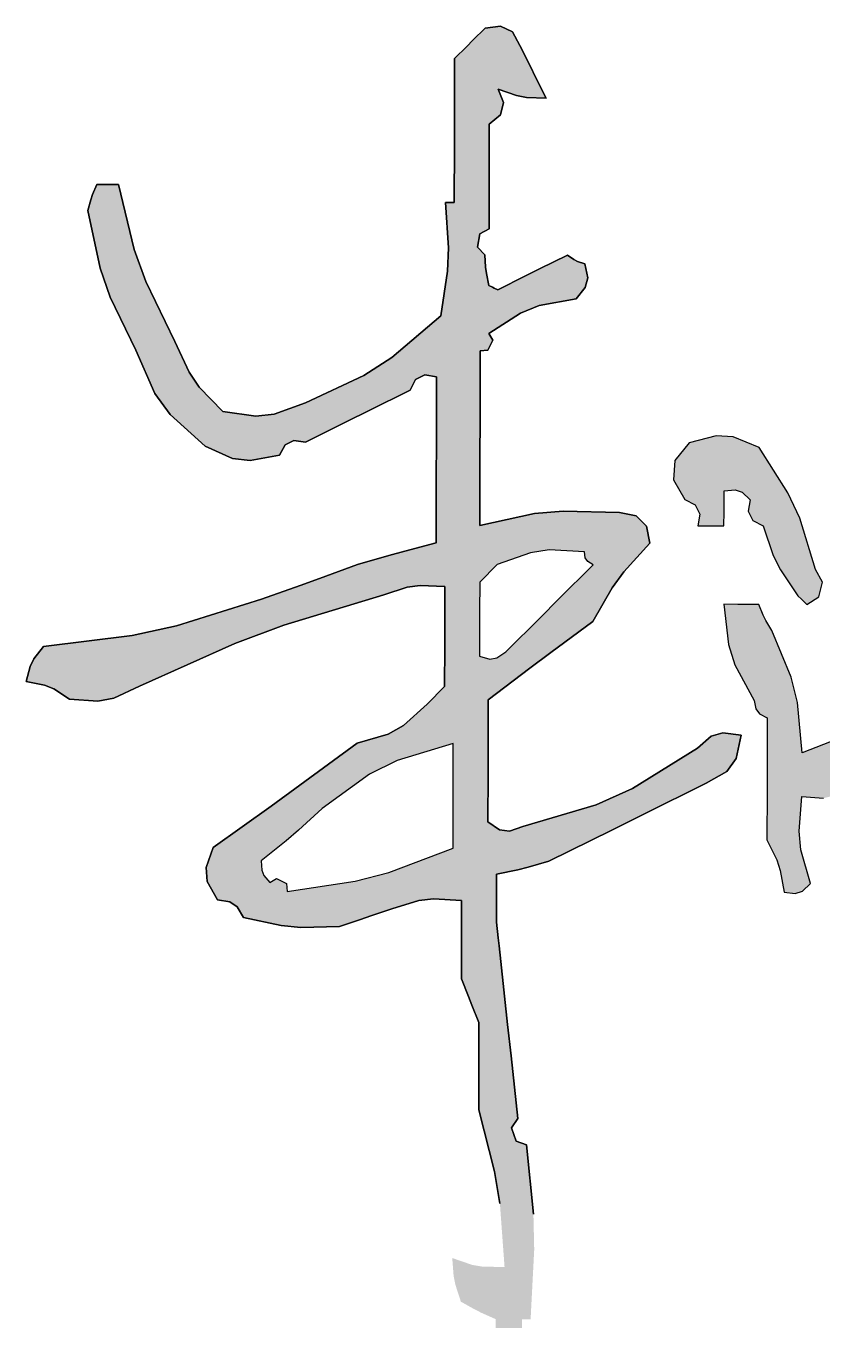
# Model space of a CAD drawing. Header units: millimetres. Extents: x -1048436 to -185795, y -983427 to 400387.
# Drawn here: x -651715 to -651202, y -963288 to -962450 of the extents above; entities that cross this region are included whole.
import ezdxf

# ---------------------------------------------------------------- set-up
doc = ezdxf.new("R2010")
doc.units = ezdxf.units.MM
doc.header["$LTSCALE"] = 500

# ---------------------------------------------------------------- blocks, each defined once
blk = doc.blocks.new('A1')
h = blk.add_hatch(color=256)
h.dxf.hatch_style = 1
h.paths.add_polyline_path([(-608596.3460614589, -640599.7069112792), (-608596.3898455369, -640599.6629566523), (-608596.4624797198, -640599.6483951707), (-608596.7028993492, -640599.6419642108), (-608596.8259985495, -640599.6532667233), (-608597.0612286556, -640599.7033722835), (-608597.0606560175, -640599.4040528475), (-608597.0603696983, -640599.254393129), (-608597.0597970551, -640598.9550709996), (-608597.0265148364, -640598.9515553016), (-608597.005191726, -640598.9091122734), (-608597.0222389664, -640598.8803127198), (-608596.886952072, -640598.7926789938), (-608596.8063158084, -640598.7606054558), (-608596.6478006582, -640598.7313688047), (-608596.608729418, -640598.6836054873), (-608596.5983325354, -640598.6423535321), (-608596.6100994096, -640598.5817806663), (-608596.6419330965, -640598.5714556684), (-608596.6575714132, -640598.5635963809), (-608596.6848576891, -640598.5442225771), (-608596.8047016062, -640598.6038568675), (-608596.8646222152, -640598.6336726688), (-608596.9844661378, -640598.6933096518), (-608596.999415636, -640598.6857964222), (-608597.0068930807, -640598.6820411491), (-608597.0218452776, -640598.6745306078), (-608597.0323872318, -640598.6226782372), (-608597.0361073376, -640598.5962877343), (-608597.0403022129, -640598.543542564), (-608597.0712406992, -640598.5101540163), (-608597.0615562192, -640598.4527275427), (-608597.021380004, -640598.431330872), (-608597.021036419, -640598.251738133), (-608597.0208646316, -640598.1619444565), (-608597.0205210467, -640597.9823517177), (-608596.9728745978, -640597.9431398147), (-608596.9594490284, -640597.8898735387), (-608596.9828197979, -640597.8327635791), (-608596.9036649087, -640597.8598532148), (-608596.8607221682, -640597.867745886), (-608596.7771065718, -640597.8705722025), (-608596.8218343102, -640597.7806899344), (-608596.8441968308, -640597.7357474559), (-608596.8889218769, -640597.6458651928), (-608596.9213177353, -640597.5872970612), (-608596.9721126822, -640597.5617779997), (-608597.0384411284, -640597.5707490094), (-608597.0909200878, -640597.6230302419), (-608597.1171622582, -640597.6491695063), (-608597.1696439112, -640597.7014507336), (-608597.1701163418, -640597.9483914232), (-608597.1703525571, -640598.0718617683), (-608597.1708249826, -640598.3187997645), (-608597.1857914929, -640598.3187711315), (-608597.1932734016, -640598.3187568175), (-608597.2082399119, -640598.3187281847), (-608597.1952879179, -640598.5130005046), (-608597.1993054139, -640598.61249341), (-608597.227877919, -640598.8050891723), (-608597.4383629365, -640598.9837116003), (-608597.5585717877, -640599.0609404003), (-608597.8085278181, -640599.1781289759), (-608597.9430582003, -640599.226501492), (-608598.0224610582, -640599.2347041428), (-608598.1640412285, -640599.2148638978), (-608598.2646313239, -640599.1100213097), (-608598.3078857642, -640599.0468484393), (-608598.3692533962, -640598.9151507675), (-608598.494286187, -640598.6574688648), (-608598.5437780904, -640598.5195912857), (-608598.6111619973, -640598.2412140737), (-608598.6485769264, -640598.2411424939), (-608598.6672843915, -640598.241106704), (-608598.704699321, -640598.2410351243), (-608598.7230217055, -640598.2846716305), (-608598.7306305215, -640598.3073506636), (-608598.7423289899, -640598.3532083333), (-608598.6896562916, -640598.6008782312), (-608598.6475590558, -640598.7241117583), (-608598.5376921588, -640598.9522435882), (-608598.4550465094, -640599.1382731354), (-608598.3901536119, -640599.2278627091), (-608598.2391574117, -640599.3643831497), (-608598.1222749638, -640599.4167756242), (-608598.0471442147, -640599.4257614022), (-608597.9212020907, -640599.4024065076), (-608597.89648575, -640599.3587149015), (-608597.8586063883, -640599.339864374), (-608597.8088499322, -640599.3464988524), (-608597.6290854005, -640599.2570460676), (-608597.539203132, -640599.2123183284), (-608597.359438601, -640599.1228655442), (-608597.3365464279, -640599.0781927874), (-608597.296526568, -640599.0582798152), (-608597.2470864424, -640599.0669578889), (-608597.2476304529, -640599.351313508), (-608597.2479024581, -640599.4934913176), (-608597.2484464633, -640599.7778442441), (-608597.3834225399, -640599.8142281114), (-608597.4508089793, -640599.8328094184), (-608597.5853597785, -640599.8707373497), (-608597.7496638282, -640599.9314877852), (-608597.8320409467, -640599.9612660105), (-608597.9972130209, -640600.0196123787), (-608598.3628508174, -640600.1339536901), (-608598.5529303268, -640600.1753897715), (-608598.9329826415, -640600.2236049913), (-608598.9739732685, -640600.2765168841), (-608598.9901190246, -640600.3086518564), (-608599.0080988199, -640600.3731215501), (-608598.929113991, -640600.3891495528), (-608598.8892517812, -640600.4051835075), (-608598.8211673315, -640600.4483093083), (-608598.6996631157, -640600.457009439), (-608598.6320377489, -640600.4444642325), (-608598.5217405261, -640600.392759552), (-608598.1129451141, -640600.2105977937), (-608597.9016411324, -640600.1318195706), (-608597.4733655242, -640600.0019070357), (-608597.3729124656, -640599.9686190337), (-608597.3171303415, -640599.9607590256), (-608597.2113894374, -640599.9649931645), (-608597.2117187034, -640600.137101302), (-608597.2118833389, -640600.223156717), (-608597.2122126048, -640600.3952648544), (-608597.2422028917, -640600.4251406093), (-608597.2571953418, -640600.4400784922), (-608597.2871856238, -640600.4699515536), (-608597.389095173, -640600.5620661174), (-608597.4550380999, -640600.5989941263), (-608597.586827169, -640600.6377460986), (-608597.8332679719, -640600.8180261316), (-608597.9569128127, -640600.9075916676), (-608598.2050351622, -640601.0855468751), (-608598.2355721759, -640601.170321434), (-608598.2306040215, -640601.2313526177), (-608598.1867571762, -640601.3100722425), (-608598.1334352783, -640601.3183564435), (-608598.1026339597, -640601.3389758813), (-608598.0746555519, -640601.3851195337), (-608597.91310414, -640601.420153082), (-608597.8283993242, -640601.4280179184), (-608597.6631629065, -640601.423321841), (-608597.5733092711, -640601.3935606127), (-608597.5283811071, -640601.3786800009), (-608597.4385274767, -640601.3489214657), (-608597.3233987008, -640601.3128039688), (-608597.2595852251, -640601.3049512458), (-608597.1391364555, -640601.3120764812), (-608597.1393941467, -640601.4467723822), (-608597.1395229924, -640601.5141203324), (-608597.1397806786, -640601.6488135402), (-608597.1099908173, -640601.7237006655), (-608597.0950958865, -640601.7611442276), (-608597.0653087182, -640601.8360313475), (-608597.0655950373, -640601.9856910658), (-608597.0657382021, -640602.0605236184), (-608597.0660245211, -640602.2101833366), (-608596.9975931072, -640602.4745763418), (-608596.9750429563, -640602.6114947416), (-608596.9550654805, -640602.883869506), (-608597.0461005644, -640602.8835956921), (-608597.0933954872, -640602.8756192827), (-608597.1794861713, -640602.8460250926), (-608597.1736149425, -640602.9221107541), (-608597.1659938496, -640602.9605880874), (-608597.1424291405, -640603.0331713201), (-608597.0840556648, -640603.0659201816), (-608597.0540275049, -640603.0810061401), (-608596.9929125821, -640603.1082874984), (-608596.9929841618, -640603.1457024278), (-608596.8807366797, -640603.1459171724), (-608596.8806650998, -640603.1085022425), (-608596.8657012829, -640603.1085308703), (-608596.8582166807, -640603.1085451895), (-608596.8432501704, -640603.1085738224), (-608596.8277169443, -640602.8095631092), (-608596.8312114516, -640602.6582128569), (-608596.8605260347, -640602.3602367484), (-608596.9053319236, -640602.3449905473), (-608596.9245720112, -640602.2868973627), (-608596.8977262251, -640602.2479203799), (-608596.9271438683, -640601.9784740054), (-608596.9418526924, -640601.8437521647), (-608596.971270336, -640601.5743057904), (-608596.9786233992, -640601.5069435259), (-608596.9822999303, -640601.4732623934), (-608596.989655692, -640601.4059028174), (-608596.9894982135, -640601.3235883564), (-608596.9894194767, -640601.2824324727), (-608596.9892619981, -640601.2001180114), (-608596.8987602121, -640601.1806975306), (-608596.853752979, -640601.1695364922), (-608596.7646623576, -640601.1444251009), (-608596.4950155627, -640601.0102472708), (-608596.3601935098, -640600.9431570064), (-608596.0905467148, -640600.8089791761), (-608596.0017375937, -640600.7592587336), (-608595.9608109993, -640600.703214432), (-608595.9404933023, -640600.6034806898), (-608596.017866747, -640600.5926645756), (-608596.0688365276, -640600.6078514361), (-608596.1276753251, -640600.6592478781), (-608596.4063630995, -640600.8326522165), (-608596.5616560595, -640600.9021784429), (-608596.8766208271, -640600.9945506435), (-608596.9334929774, -640601.0146872367), (-608596.9762115142, -640601.0092647332), (-608597.0262474492, -640600.9755568545), (-608597.0258465983, -640600.7660310945), (-608597.025646178, -640600.6612709077), (-608597.0252453272, -640600.4517451477), (-608596.8467220182, -640600.3156369667), (-608596.7567806175, -640600.2484473728), (-608596.575619261, -640600.1158697441), (-608596.4929345215, -640599.971754228), (-608596.4430607208, -640599.9029743557), (-608596.3317779959, -640599.7795979535)])
h.paths.add_polyline_path([(-608596.9867209059, -640599.8718826263), (-608596.8442322634, -640599.8208966926), (-608596.763610292, -640599.8089634859), (-608596.6124615474, -640599.8164760348), (-608596.6089037183, -640599.8432217397), (-608596.5984220474, -640599.8590109559), (-608596.5751539873, -640599.872670009), (-608596.7251000301, -640600.0220461014), (-608596.8000730484, -640600.0967328006), (-608596.9500190859, -640600.2461061999), (-608596.9876286439, -640600.2717470059), (-608597.018454884, -640600.2768241194), (-608597.0623023574, -640600.2645989202), (-608597.0620589851, -640600.1373876211), (-608597.0619372964, -640600.0737806248), (-608597.0616939294, -640599.9465720189), (-608597.0317036427, -640599.9166962638), (-608597.0167084992, -640599.9017583862)], flags=16)
h.paths.add_polyline_path([(-608597.1752629441, -640600.638533476), (-608597.175606529, -640600.8181262153), (-608597.1757783215, -640600.9079225849), (-608597.1761219065, -640601.0875153239), (-608597.4510709995, -640601.19172564), (-608597.5965674146, -640601.2297161227), (-608597.8873661603, -640601.2732299512), (-608597.8908818631, -640601.2399504252), (-608597.933324891, -640601.218627315), (-608597.9621244391, -640601.2356718617), (-608597.987918017, -640601.2047117236), (-608597.9968410392, -640601.1822811642), (-608597.9993604193, -640601.1420629581), (-608597.8916338889, -640601.0558443435), (-608597.8390613424, -640601.0109563484), (-608597.7370264338, -640600.9180744393), (-608597.5339831556, -640600.7705290158), (-608597.4154035887, -640600.7115225346)], flags=16)
h = blk.add_hatch(color=256)
h.dxf.hatch_style = 1
h.paths.add_polyline_path([(-608593.9009420838, -640600.3828922253), (-608593.9416107234, -640600.3364818996), (-608593.9523441258, -640600.2931937977), (-608593.9380706945, -640600.2331609274), (-608593.9080258397, -640600.1733548397), (-608593.8930020635, -640600.1434504513), (-608593.8629545161, -640600.0836443692), (-608593.8152796581, -640600.0788553512), (-608593.775173686, -640600.1110683139), (-608593.7695603519, -640600.1586531773), (-608593.7230424569, -640600.3193829467), (-608593.6833613781, -640600.3991234351), (-608593.5832015018, -640600.5331603715), (-608593.5834878259, -640600.6828227831), (-608593.5836309855, -640600.7576526423), (-608593.5839173046, -640600.9073123602), (-608593.5506514746, -640600.9109553735), (-608593.5294882248, -640600.9534796838), (-608593.5466455342, -640600.9822137993), (-608593.5017460033, -640600.9822996983), (-608593.4792975839, -640600.9823426448), (-608593.4343980526, -640600.9824285439), (-608593.3889477745, -640600.8396396063), (-608593.3845547813, -640600.755041266), (-608593.4149747847, -640600.6083123448), (-608593.4754106968, -640600.3697039534), (-608593.5170251015, -640600.2517178623), (-608593.6196501043, -640600.0279872431), (-608593.6719313315, -640599.97550559), (-608593.698070596, -640599.9492634195), (-608593.7503518232, -640599.8967817669), (-608593.8271249869, -640599.8903568505), (-608593.8835308113, -640599.9215529492), (-608593.9188979608, -640599.9899996757), (-608593.9811747322, -640600.1167125433), (-608594.0195119396, -640600.1777901554), (-608594.1065452464, -640600.2889612126), (-608594.2256525365, -640600.3253592794), (-608594.2858564743, -640600.3639007705), (-608594.3687745562, -640600.4568273324), (-608594.4461480001, -640600.4460112182), (-608594.4971177756, -640600.4611953854), (-608594.5559565733, -640600.5125918274), (-608594.5873663824, -640600.5172126597), (-608594.6167125785, -640600.4877539624), (-608594.6119715979, -640600.4563620639), (-608594.5636051411, -640600.3716296946), (-608594.5697479878, -640600.2897017857), (-608594.6302137944, -640600.2131292318), (-608594.6526192668, -640600.1906378658), (-608594.6638233463, -640600.1793908336), (-608594.6862288188, -640600.1568994677), (-608594.7440987786, -640600.1354795115), (-608594.7948050017, -640600.1480517), (-608594.8359601172, -640600.194028078), (-608594.8530622355, -640600.2305162563), (-608594.8920798746, -640600.2460384037), (-608594.9295717139, -640600.231264053), (-608594.856450549, -640599.9912790459), (-608594.8188011384, -640599.8716023922), (-608594.7413490909, -640599.6329803909), (-608594.6583109609, -640599.5589555087), (-608594.6200238027, -640599.5170000994), (-608594.5538807547, -640599.4275561774), (-608594.5304144946, -640599.2658183456), (-608594.5069779727, -640599.1843833376), (-608594.4408843737, -640599.0349114632), (-608594.4404835281, -640598.8253883963), (-608594.4402831026, -640598.7206255164), (-608594.4398822518, -640598.5110997563), (-608594.4664588851, -640598.4741482618), (-608594.5148657736, -640598.4659838885), (-608594.5520912501, -640598.4921775522), (-608594.5717895608, -640598.5159269287), (-608594.5984468396, -640598.5225364149), (-608594.6269568992, -640598.5107418576), (-608594.6562134504, -640598.6146223118), (-608594.6921556614, -640598.6683114483), (-608594.7770461009, -640598.7349478087), (-608594.7991212356, -640598.9466379007), (-608594.8182414368, -640599.0525334688), (-608594.8715882399, -640599.2585805613), (-608594.9020642004, -640599.3916861733), (-608594.9134921867, -640599.4594649782), (-608594.9283548526, -640599.5952075572), (-608594.9882182009, -640599.5950930308), (-608595.0181512217, -640599.5950357649), (-608595.0780145706, -640599.5949212383), (-608595.1147937689, -640599.4328930858), (-608595.1260397708, -640599.3492371001), (-608595.1333495819, -640599.1832469505), (-608595.1128123567, -640599.1602236717), (-608595.1229978637, -640599.1191451087), (-608595.1519138876, -640599.1083813013), (-608595.1516275685, -640598.9587215835), (-608595.1514844089, -640598.883891724), (-608595.1511980898, -640598.7342320059), (-608595.1844639196, -640598.7305889928), (-608595.2056244708, -640598.6880619946), (-608595.18846986, -640598.6593305671), (-608595.2627032506, -640598.6416391262), (-608595.3137279417, -640598.6517409665), (-608595.375616087, -640598.6963875978), (-608595.3700714133, -640598.8052013911), (-608595.3537016426, -640598.8629174116), (-608595.301287287, -640598.9584352645), (-608595.3015736061, -640599.1080949823), (-608595.3017167657, -640599.1829248416), (-608595.3020030899, -640599.3325872528), (-608595.2658310386, -640599.4825510362), (-608595.2472640557, -640599.5574247702), (-608595.2091815632, -640599.7069154978), (-608595.1090285204, -640599.769911735), (-608595.0602480366, -640599.8038192078), (-608594.96630663, -640599.8757479495), (-608595.0277698155, -640600.095262081), (-608595.0744794358, -640600.2036823373), (-608595.1917983298, -640600.3991301778), (-608595.3676729666, -640600.5388470368), (-608595.4694319183, -640600.5972931763), (-608595.6787319604, -640600.6788143002), (-608595.6987113786, -640600.4637660289), (-608595.7258763127, -640600.3542186996), (-608595.8086820918, -640600.154752064), (-608595.8342799183, -640600.1115701889), (-608595.8455805682, -640600.0888576726), (-608595.8645897472, -640600.0423999057), (-608595.9244530954, -640600.0422853794), (-608595.9543861162, -640600.0422281134), (-608596.0142494651, -640600.0421135866), (-608595.9947607005, -640600.2137694611), (-608595.9667932717, -640600.302254171), (-608595.8840845891, -640600.4539283413), (-608595.8773275247, -640600.4907288003), (-608595.8614777573, -640600.5119471684), (-608595.8281053544, -640600.5288655697), (-608595.8285062053, -640600.7383913298), (-608595.8287066307, -640600.8431542099), (-608595.8291074765, -640601.0526772767), (-608595.7874892403, -640601.1376895296), (-608595.7720650376, -640601.1842616358), (-608595.7547070959, -640601.2773100138), (-608595.7076927962, -640601.282743429), (-608595.6768648151, -640601.2725329243), (-608595.6423907275, -640601.2401098232), (-608595.6835447132, -640601.0954449665), (-608595.6913563659, -640601.015795075), (-608595.6790898592, -640600.865888948), (-608595.586854398, -640600.8736335279), (-608595.5324215973, -640600.8601365936), (-608595.4544902191, -640600.8101960375), (-608595.2331057406, -640600.6246646483), (-608595.1160868972, -640600.5381890965), (-608594.8737356383, -640600.3810311408), (-608594.8409650374, -640600.4098392292), (-608594.8210873001, -640600.4218192676), (-608594.7803029909, -640600.43733249), (-608594.8055416344, -640600.5414576395), (-608594.8298193514, -640600.5937955183), (-608594.8930157467, -640600.6803174807), (-608594.9107071818, -640600.7545481785), (-608594.9006026486, -640600.8055728748), (-608594.8559587159, -640600.8674637085), (-608594.7778718495, -640600.869988573), (-608594.7327471294, -640600.8565438566), (-608594.6687740056, -640600.8116992178), (-608594.5729862187, -640600.7364436585), (-608594.5275169096, -640600.6949221413), (-608594.4438907346, -640600.6063438908), (-608594.3989912028, -640600.6064297896), (-608594.3765427835, -640600.6064727366), (-608594.3316459454, -640600.6065586304), (-608594.3231544177, -640600.6560342967), (-608594.34322037, -640600.6959776717), (-608594.3879830843, -640600.7186987422), (-608594.4795139696, -640600.881852301), (-608594.5378019317, -640600.9592615095), (-608594.6693108539, -640601.0923111894), (-608594.6813094135, -640601.1528412823), (-608594.6710704484, -640601.1941327169), (-608594.6321822433, -640601.2420424873), (-608594.6021658105, -640601.2491805501), (-608594.5805231013, -640601.2438111529), (-608594.5573165942, -640601.2234781821), (-608594.3698840479, -640601.0367614335), (-608594.276167774, -640600.9434030592), (-608594.0887325343, -640600.756686315), (-608593.9901099041, -640600.6215133592), (-608593.9505187197, -640600.5427055807)])
h.paths.add_polyline_path([(-608594.6285316645, -640599.333875694), (-608594.6584646852, -640599.3338184282), (-608594.6734311957, -640599.3337897952), (-608594.7033615237, -640599.3337325345), (-608594.7003897429, -640599.1684515347), (-608594.6926651179, -640599.0852385281), (-608594.6651592116, -640598.9222371959), (-608594.6306851237, -640598.8898140951), (-608594.5998571429, -640598.8796035906), (-608594.5528428429, -640598.8850370055), (-608594.5692147793, -640599.0663685664), (-608594.5845301858, -640599.1572025039)], flags=16)
h = blk.add_hatch(color=256)
h.dxf.hatch_style = 1
h.paths.add_polyline_path([(-608595.863301306, -640599.3689284807), (-608595.9746044256, -640599.3241767469), (-608596.046460398, -640599.3195468832), (-608596.1625849525, -640599.3496483775), (-608596.2238031456, -640599.4256191545), (-608596.2303118584, -640599.5081827133), (-608596.1817576855, -640599.5928096297), (-608596.1370849288, -640599.6157018027), (-608596.1171719569, -640599.6557216623), (-608596.1258500307, -640599.7051617882), (-608596.0809531923, -640599.7052476819), (-608596.0585047733, -640599.7052906287), (-608596.013605242, -640599.7053765275), (-608596.0134907154, -640599.6455131789), (-608596.0134334494, -640599.6155801578), (-608596.0133189228, -640599.5557168092), (-608595.9662841775, -640599.5504633229), (-608595.9354981834, -640599.560791703), (-608595.9011457138, -640599.593346478), (-608595.9098264863, -640599.642789292), (-608595.8899108156, -640599.682806464), (-608595.845238059, -640599.7056986365), (-608595.8022318601, -640599.8324621015), (-608595.7713348189, -640599.8945528709), (-608595.6961509844, -640600.0053070851), (-608595.6812131013, -640600.0202995356), (-608595.6737428186, -640600.0277984563), (-608595.6588076344, -640600.0427935944), (-608595.6067289636, -640600.0096931471), (-608595.5909341855, -640599.9470318514), (-608595.6211063805, -640599.8932027626), (-608595.6888616037, -640599.6723587196), (-608595.7390665358, -640599.5636830275)])
for p, q in [((-608597.0909200878, -640597.6230302419), (-608597.0384411284, -640597.5707490094)), ((-608597.0384411284, -640597.5707490094), (-608597.0909200878, -640597.6230302419)), ((-608597.0384411284, -640597.5707490094), (-608596.9721126822, -640597.5617779997)), ((-608596.9721126822, -640597.5617779997), (-608597.0384411284, -640597.5707490094)), ((-608596.9721126822, -640597.5617779997), (-608596.9213177353, -640597.5872970612)), ((-608596.9213177353, -640597.5872970612), (-608596.9721126822, -640597.5617779997)), ((-608596.9213177353, -640597.5872970612), (-608596.8889218769, -640597.6458651928)), ((-608596.8889218769, -640597.6458651928), (-608596.9213177353, -640597.5872970612)), ((-608597.1171622582, -640597.6491695063), (-608597.0909200878, -640597.6230302419)), ((-608597.0909200878, -640597.6230302419), (-608597.1171622582, -640597.6491695063)), ((-608596.8889218769, -640597.6458651928), (-608596.8441968308, -640597.7357474559)), ((-608596.8441968308, -640597.7357474559), (-608596.8889218769, -640597.6458651928)), ((-608597.1701163418, -640597.9483914232), (-608597.1696439112, -640597.7014507336)), ((-608597.1696439112, -640597.7014507336), (-608597.1701163418, -640597.9483914232)), ((-608597.1696439112, -640597.7014507336), (-608597.1171622582, -640597.6491695063)), ((-608597.1171622582, -640597.6491695063), (-608597.1696439112, -640597.7014507336)), ((-608596.8441968308, -640597.7357474559), (-608596.8218343102, -640597.7806899344)), ((-608596.8218343102, -640597.7806899344), (-608596.8441968308, -640597.7357474559)), ((-608596.8218343102, -640597.7806899344), (-608596.7771065718, -640597.8705722025)), ((-608596.7771065718, -640597.8705722025), (-608596.8218343102, -640597.7806899344)), ((-608596.9036649087, -640597.8598532148), (-608596.9828197979, -640597.8327635791)), ((-608596.9828197979, -640597.8327635791), (-608596.9594490284, -640597.8898735387)), ((-608596.9594490284, -640597.8898735387), (-608596.9828197979, -640597.8327635791)), ((-608596.9828197979, -640597.8327635791), (-608596.9036649087, -640597.8598532148)), ((-608596.8607221682, -640597.867745886), (-608596.9036649087, -640597.8598532148)), ((-608596.9036649087, -640597.8598532148), (-608596.8607221682, -640597.867745886)), ((-608596.7771065718, -640597.8705722025), (-608596.8607221682, -640597.867745886)), ((-608596.8607221682, -640597.867745886), (-608596.7771065718, -640597.8705722025)), ((-608596.9594490284, -640597.8898735387), (-608596.9728745978, -640597.9431398147)), ((-608596.9728745978, -640597.9431398147), (-608596.9594490284, -640597.8898735387)), ((-608597.1703525571, -640598.0718617683), (-608597.1701163418, -640597.9483914232)), ((-608597.1701163418, -640597.9483914232), (-608597.1703525571, -640598.0718617683)), ((-608597.0205210467, -640597.9823517177), (-608597.0208646316, -640598.1619444565)), ((-608597.0208646316, -640598.1619444565), (-608597.0205210467, -640597.9823517177)), ((-608596.9728745978, -640597.9431398147), (-608597.0205210467, -640597.9823517177)), ((-608597.0205210467, -640597.9823517177), (-608596.9728745978, -640597.9431398147)), ((-608597.1708249826, -640598.3187997645), (-608597.1703525571, -640598.0718617683)), ((-608597.1703525571, -640598.0718617683), (-608597.1708249826, -640598.3187997645)), ((-608597.0208646316, -640598.1619444565), (-608597.021036419, -640598.251738133)), ((-608597.021036419, -640598.251738133), (-608597.0208646316, -640598.1619444565)), ((-608598.7230217055, -640598.2846716305), (-608598.704699321, -640598.2410351243)), ((-608598.704699321, -640598.2410351243), (-608598.7230217055, -640598.2846716305)), ((-608598.704699321, -640598.2410351243), (-608598.6672843915, -640598.241106704)), ((-608598.6672843915, -640598.241106704), (-608598.704699321, -640598.2410351243)), ((-608598.6672843915, -640598.241106704), (-608598.6485769264, -640598.2411424939)), ((-608598.6485769264, -640598.2411424939), (-608598.6672843915, -640598.241106704)), ((-608598.6485769264, -640598.2411424939), (-608598.6111619973, -640598.2412140737)), ((-608598.6111619973, -640598.2412140737), (-608598.6485769264, -640598.2411424939)), ((-608598.6111619973, -640598.2412140737), (-608598.5437780904, -640598.5195912857)), ((-608598.5437780904, -640598.5195912857), (-608598.6111619973, -640598.2412140737)), ((-608597.021036419, -640598.251738133), (-608597.021380004, -640598.431330872)), ((-608597.021380004, -640598.431330872), (-608597.021036419, -640598.251738133)), ((-608598.7423289899, -640598.3532083333), (-608598.7306305215, -640598.3073506636)), ((-608598.7306305215, -640598.3073506636), (-608598.7423289899, -640598.3532083333)), ((-608598.7306305215, -640598.3073506636), (-608598.7230217055, -640598.2846716305)), ((-608598.7230217055, -640598.2846716305), (-608598.7306305215, -640598.3073506636)), ((-608598.6896562916, -640598.6008782312), (-608598.7423289899, -640598.3532083333)), ((-608598.7423289899, -640598.3532083333), (-608598.6896562916, -640598.6008782312)), ((-608597.1952879179, -640598.5130005046), (-608597.2082399119, -640598.3187281847)), ((-608597.2082399119, -640598.3187281847), (-608597.1932734016, -640598.3187568175)), ((-608597.1932734016, -640598.3187568175), (-608597.2082399119, -640598.3187281847)), ((-608597.2082399119, -640598.3187281847), (-608597.1952879179, -640598.5130005046)), ((-608597.1932734016, -640598.3187568175), (-608597.1857914929, -640598.3187711315)), ((-608597.1857914929, -640598.3187711315), (-608597.1932734016, -640598.3187568175)), ((-608597.1857914929, -640598.3187711315), (-608597.1708249826, -640598.3187997645)), ((-608597.1708249826, -640598.3187997645), (-608597.1857914929, -640598.3187711315)), ((-608597.0615562192, -640598.4527275427), (-608597.0712406992, -640598.5101540163)), ((-608597.0712406992, -640598.5101540163), (-608597.0615562192, -640598.4527275427)), ((-608597.021380004, -640598.431330872), (-608597.0615562192, -640598.4527275427)), ((-608597.0615562192, -640598.4527275427), (-608597.021380004, -640598.431330872)), ((-608598.5437780904, -640598.5195912857), (-608598.494286187, -640598.6574688648)), ((-608598.494286187, -640598.6574688648), (-608598.5437780904, -640598.5195912857)), ((-608597.1993054139, -640598.61249341), (-608597.1952879179, -640598.5130005046)), ((-608597.1952879179, -640598.5130005046), (-608597.1993054139, -640598.61249341)), ((-608597.0712406992, -640598.5101540163), (-608597.0403022129, -640598.543542564)), ((-608597.0403022129, -640598.543542564), (-608597.0712406992, -640598.5101540163)), ((-608597.0403022129, -640598.543542564), (-608597.0361073376, -640598.5962877343)), ((-608597.0361073376, -640598.5962877343), (-608597.0403022129, -640598.543542564)), ((-608597.0361073376, -640598.5962877343), (-608597.0323872318, -640598.6226782372)), ((-608597.0323872318, -640598.6226782372), (-608597.0361073376, -640598.5962877343)), ((-608596.8047016062, -640598.6038568675), (-608596.6848576891, -640598.5442225771)), ((-608596.6848576891, -640598.5442225771), (-608596.8047016062, -640598.6038568675)), ((-608596.6848576891, -640598.5442225771), (-608596.6575714132, -640598.5635963809)), ((-608596.6575714132, -640598.5635963809), (-608596.6848576891, -640598.5442225771)), ((-608596.6575714132, -640598.5635963809), (-608596.6419330965, -640598.5714556684)), ((-608596.6419330965, -640598.5714556684), (-608596.6575714132, -640598.5635963809)), ((-608596.6419330965, -640598.5714556684), (-608596.6100994096, -640598.5817806663)), ((-608596.6100994096, -640598.5817806663), (-608596.6419330965, -640598.5714556684)), ((-608596.6100994096, -640598.5817806663), (-608596.5983325354, -640598.6423535321)), ((-608596.5983325354, -640598.6423535321), (-608596.6100994096, -640598.5817806663)), ((-608598.6475590558, -640598.7241117583), (-608598.6896562916, -640598.6008782312)), ((-608598.6896562916, -640598.6008782312), (-608598.6475590558, -640598.7241117583)), ((-608597.227877919, -640598.8050891723), (-608597.1993054139, -640598.61249341)), ((-608597.1993054139, -640598.61249341), (-608597.227877919, -640598.8050891723)), ((-608597.0323872318, -640598.6226782372), (-608597.0218452776, -640598.6745306078)), ((-608597.0218452776, -640598.6745306078), (-608597.0323872318, -640598.6226782372)), ((-608596.9844661378, -640598.6933096518), (-608596.8646222152, -640598.6336726688)), ((-608596.8646222152, -640598.6336726688), (-608596.9844661378, -640598.6933096518)), ((-608596.8646222152, -640598.6336726688), (-608596.8047016062, -640598.6038568675)), ((-608596.8047016062, -640598.6038568675), (-608596.8646222152, -640598.6336726688)), ((-608596.5983325354, -640598.6423535321), (-608596.608729418, -640598.6836054873)), ((-608596.608729418, -640598.6836054873), (-608596.5983325354, -640598.6423535321)), ((-608598.494286187, -640598.6574688648), (-608598.3692533962, -640598.9151507675)), ((-608598.3692533962, -640598.9151507675), (-608598.494286187, -640598.6574688648)), ((-608597.0218452776, -640598.6745306078), (-608597.0068930807, -640598.6820411491)), ((-608597.0068930807, -640598.6820411491), (-608597.0218452776, -640598.6745306078)), ((-608597.0068930807, -640598.6820411491), (-608596.999415636, -640598.6857964222)), ((-608596.999415636, -640598.6857964222), (-608597.0068930807, -640598.6820411491)), ((-608596.999415636, -640598.6857964222), (-608596.9844661378, -640598.6933096518)), ((-608596.9844661378, -640598.6933096518), (-608596.999415636, -640598.6857964222)), ((-608596.608729418, -640598.6836054873), (-608596.6478006582, -640598.7313688047)), ((-608596.6478006582, -640598.7313688047), (-608596.608729418, -640598.6836054873)), ((-608598.5376921588, -640598.9522435882), (-608598.6475590558, -640598.7241117583)), ((-608598.6475590558, -640598.7241117583), (-608598.5376921588, -640598.9522435882)), ((-608596.8063158084, -640598.7606054558), (-608596.886952072, -640598.7926789938)), ((-608596.886952072, -640598.7926789938), (-608596.8063158084, -640598.7606054558)), ((-608596.6478006582, -640598.7313688047), (-608596.8063158084, -640598.7606054558)), ((-608596.8063158084, -640598.7606054558), (-608596.6478006582, -640598.7313688047)), ((-608597.4383629365, -640598.9837116003), (-608597.227877919, -640598.8050891723)), ((-608597.227877919, -640598.8050891723), (-608597.4383629365, -640598.9837116003)), ((-608596.886952072, -640598.7926789938), (-608597.0222389664, -640598.8803127198)), ((-608597.0222389664, -640598.8803127198), (-608596.886952072, -640598.7926789938)), ((-608598.3692533962, -640598.9151507675), (-608598.3078857642, -640599.0468484393)), ((-608598.3078857642, -640599.0468484393), (-608598.3692533962, -640598.9151507675)), ((-608597.005191726, -640598.9091122734), (-608597.0265148364, -640598.9515553016)), ((-608597.0265148364, -640598.9515553016), (-608597.005191726, -640598.9091122734)), ((-608597.0222389664, -640598.8803127198), (-608597.005191726, -640598.9091122734)), ((-608597.005191726, -640598.9091122734), (-608597.0222389664, -640598.8803127198)), ((-608598.4550465094, -640599.1382731354), (-608598.5376921588, -640598.9522435882)), ((-608598.5376921588, -640598.9522435882), (-608598.4550465094, -640599.1382731354)), ((-608597.5585717877, -640599.0609404003), (-608597.4383629365, -640598.9837116003)), ((-608597.4383629365, -640598.9837116003), (-608597.5585717877, -640599.0609404003)), ((-608597.0597970551, -640598.9550709996), (-608597.0603696983, -640599.254393129)), ((-608597.0603696983, -640599.254393129), (-608597.0597970551, -640598.9550709996)), ((-608597.0265148364, -640598.9515553016), (-608597.0597970551, -640598.9550709996)), ((-608597.0597970551, -640598.9550709996), (-608597.0265148364, -640598.9515553016)), ((-608598.3078857642, -640599.0468484393), (-608598.2646313239, -640599.1100213097)), ((-608598.2646313239, -640599.1100213097), (-608598.3078857642, -640599.0468484393)), ((-608597.8085278181, -640599.1781289759), (-608597.5585717877, -640599.0609404003)), ((-608597.5585717877, -640599.0609404003), (-608597.8085278181, -640599.1781289759)), ((-608597.3365464279, -640599.0781927874), (-608597.359438601, -640599.1228655442)), ((-608597.359438601, -640599.1228655442), (-608597.3365464279, -640599.0781927874)), ((-608597.296526568, -640599.0582798152), (-608597.3365464279, -640599.0781927874)), ((-608597.3365464279, -640599.0781927874), (-608597.296526568, -640599.0582798152)), ((-608597.2470864424, -640599.0669578889), (-608597.296526568, -640599.0582798152)), ((-608597.296526568, -640599.0582798152), (-608597.2470864424, -640599.0669578889)), ((-608597.2476304529, -640599.351313508), (-608597.2470864424, -640599.0669578889)), ((-608597.2470864424, -640599.0669578889), (-608597.2476304529, -640599.351313508)), ((-608598.3901536119, -640599.2278627091), (-608598.4550465094, -640599.1382731354)), ((-608598.4550465094, -640599.1382731354), (-608598.3901536119, -640599.2278627091)), ((-608598.2646313239, -640599.1100213097), (-608598.1640412285, -640599.2148638978)), ((-608598.1640412285, -640599.2148638978), (-608598.2646313239, -640599.1100213097)), ((-608597.359438601, -640599.1228655442), (-608597.539203132, -640599.2123183284)), ((-608597.539203132, -640599.2123183284), (-608597.359438601, -640599.1228655442)), ((-608597.9430582003, -640599.226501492), (-608597.8085278181, -640599.1781289759)), ((-608597.8085278181, -640599.1781289759), (-608597.9430582003, -640599.226501492)), ((-608598.2391574117, -640599.3643831497), (-608598.3901536119, -640599.2278627091)), ((-608598.3901536119, -640599.2278627091), (-608598.2391574117, -640599.3643831497)), ((-608598.1640412285, -640599.2148638978), (-608598.0224610582, -640599.2347041428)), ((-608598.0224610582, -640599.2347041428), (-608598.1640412285, -640599.2148638978)), ((-608598.0224610582, -640599.2347041428), (-608597.9430582003, -640599.226501492)), ((-608597.9430582003, -640599.226501492), (-608598.0224610582, -640599.2347041428)), ((-608597.6290854005, -640599.2570460676), (-608597.8088499322, -640599.3464988524)), ((-608597.8088499322, -640599.3464988524), (-608597.6290854005, -640599.2570460676)), ((-608597.539203132, -640599.2123183284), (-608597.6290854005, -640599.2570460676)), ((-608597.6290854005, -640599.2570460676), (-608597.539203132, -640599.2123183284)), ((-608597.0603696983, -640599.254393129), (-608597.0606560175, -640599.4040528475)), ((-608597.0606560175, -640599.4040528475), (-608597.0603696983, -640599.254393129)), ((-608596.046460398, -640599.3195468832), (-608596.1625849525, -640599.3496483775)), ((-608595.9746044256, -640599.3241767469), (-608596.046460398, -640599.3195468832)), ((-608598.1222749638, -640599.4167756242), (-608598.2391574117, -640599.3643831497)), ((-608598.2391574117, -640599.3643831497), (-608598.1222749638, -640599.4167756242)), ((-608597.89648575, -640599.3587149015), (-608597.9212020907, -640599.4024065076)), ((-608597.9212020907, -640599.4024065076), (-608597.89648575, -640599.3587149015)), ((-608597.8586063883, -640599.339864374), (-608597.89648575, -640599.3587149015)), ((-608597.89648575, -640599.3587149015), (-608597.8586063883, -640599.339864374)), ((-608597.8088499322, -640599.3464988524), (-608597.8586063883, -640599.339864374)), ((-608597.8586063883, -640599.339864374), (-608597.8088499322, -640599.3464988524)), ((-608597.2479024581, -640599.4934913176), (-608597.2476304529, -640599.351313508)), ((-608597.2476304529, -640599.351313508), (-608597.2479024581, -640599.4934913176)), ((-608596.1625849525, -640599.3496483775), (-608596.2238031456, -640599.4256191545)), ((-608595.863301306, -640599.3689284807), (-608595.9746044256, -640599.3241767469)), ((-608595.7390665358, -640599.5636830275), (-608595.863301306, -640599.3689284807)), ((-608598.0471442147, -640599.4257614022), (-608598.1222749638, -640599.4167756242)), ((-608598.1222749638, -640599.4167756242), (-608598.0471442147, -640599.4257614022)), ((-608597.9212020907, -640599.4024065076), (-608598.0471442147, -640599.4257614022)), ((-608598.0471442147, -640599.4257614022), (-608597.9212020907, -640599.4024065076)), ((-608597.0606560175, -640599.4040528475), (-608597.0612286556, -640599.7033722835)), ((-608597.0612286556, -640599.7033722835), (-608597.0606560175, -640599.4040528475)), ((-608596.2238031456, -640599.4256191545), (-608596.2303118584, -640599.5081827133)), ((-608597.2484464633, -640599.7778442441), (-608597.2479024581, -640599.4934913176)), ((-608597.2479024581, -640599.4934913176), (-608597.2484464633, -640599.7778442441)), ((-608596.2303118584, -640599.5081827133), (-608596.1817576855, -640599.5928096297)), ((-608596.1817576855, -640599.5928096297), (-608596.1370849288, -640599.6157018027)), ((-608596.0134334494, -640599.6155801578), (-608596.0133189228, -640599.5557168092)), ((-608596.0133189228, -640599.5557168092), (-608595.9662841775, -640599.5504633229)), ((-608595.9662841775, -640599.5504633229), (-608595.9354981834, -640599.560791703)), ((-608595.9354981834, -640599.560791703), (-608595.9011457138, -640599.593346478)), ((-608595.9011457138, -640599.593346478), (-608595.9098264863, -640599.642789292)), ((-608595.6888616037, -640599.6723587196), (-608595.7390665358, -640599.5636830275)), ((-608597.0612286556, -640599.7033722835), (-608596.8259985495, -640599.6532667233)), ((-608596.8259985495, -640599.6532667233), (-608597.0612286556, -640599.7033722835)), ((-608596.8259985495, -640599.6532667233), (-608596.7028993492, -640599.6419642108)), ((-608596.7028993492, -640599.6419642108), (-608596.8259985495, -640599.6532667233)), ((-608596.7028993492, -640599.6419642108), (-608596.4624797198, -640599.6483951707)), ((-608596.4624797198, -640599.6483951707), (-608596.7028993492, -640599.6419642108)), ((-608596.4624797198, -640599.6483951707), (-608596.3898455369, -640599.6629566523)), ((-608596.3898455369, -640599.6629566523), (-608596.4624797198, -640599.6483951707)), ((-608596.1370849288, -640599.6157018027), (-608596.1171719569, -640599.6557216623)), ((-608596.1171719569, -640599.6557216623), (-608596.1258500307, -640599.7051617882)), ((-608596.013605242, -640599.7053765275), (-608596.0134907154, -640599.6455131789)), ((-608596.0134907154, -640599.6455131789), (-608596.0134334494, -640599.6155801578)), ((-608595.9098264863, -640599.642789292), (-608595.8899108156, -640599.682806464)), ((-608596.3898455369, -640599.6629566523), (-608596.3460614589, -640599.7069112792)), ((-608596.3460614589, -640599.7069112792), (-608596.3898455369, -640599.6629566523)), ((-608596.3460614589, -640599.7069112792), (-608596.3317779959, -640599.7795979535)), ((-608596.3317779959, -640599.7795979535), (-608596.3460614589, -640599.7069112792)), ((-608596.1258500307, -640599.7051617882), (-608596.0809531923, -640599.7052476819)), ((-608596.0809531923, -640599.7052476819), (-608596.0585047733, -640599.7052906287)), ((-608596.0585047733, -640599.7052906287), (-608596.013605242, -640599.7053765275)), ((-608595.8899108156, -640599.682806464), (-608595.845238059, -640599.7056986365)), ((-608595.845238059, -640599.7056986365), (-608595.8022318601, -640599.8324621015)), ((-608595.6211063805, -640599.8932027626), (-608595.6888616037, -640599.6723587196)), ((-608597.4508089793, -640599.8328094184), (-608597.3834225399, -640599.8142281114)), ((-608597.3834225399, -640599.8142281114), (-608597.4508089793, -640599.8328094184)), ((-608597.3834225399, -640599.8142281114), (-608597.2484464633, -640599.7778442441)), ((-608597.2484464633, -640599.7778442441), (-608597.3834225399, -640599.8142281114)), ((-608596.8442322634, -640599.8208966926), (-608596.9867209059, -640599.8718826263)), ((-608596.763610292, -640599.8089634859), (-608596.8442322634, -640599.8208966926)), ((-608596.6124615474, -640599.8164760348), (-608596.763610292, -640599.8089634859)), ((-608596.6089037183, -640599.8432217397), (-608596.6124615474, -640599.8164760348)), ((-608596.3317779959, -640599.7795979535), (-608596.4430607208, -640599.9029743557)), ((-608596.4430607208, -640599.9029743557), (-608596.3317779959, -640599.7795979535)), ((-608597.7496638282, -640599.9314877852), (-608597.5853597785, -640599.8707373497)), ((-608597.5853597785, -640599.8707373497), (-608597.7496638282, -640599.9314877852)), ((-608597.5853597785, -640599.8707373497), (-608597.4508089793, -640599.8328094184)), ((-608597.4508089793, -640599.8328094184), (-608597.5853597785, -640599.8707373497)), ((-608596.9867209059, -640599.8718826263), (-608597.0167084992, -640599.9017583862)), ((-608596.7251000301, -640600.0220461014), (-608596.5751539873, -640599.872670009)), ((-608596.5984220474, -640599.8590109559), (-608596.6089037183, -640599.8432217397)), ((-608596.5751539873, -640599.872670009), (-608596.5984220474, -640599.8590109559)), ((-608595.8022318601, -640599.8324621015), (-608595.7713348189, -640599.8945528709)), ((-608597.8320409467, -640599.9612660105), (-608597.7496638282, -640599.9314877852)), ((-608597.7496638282, -640599.9314877852), (-608597.8320409467, -640599.9612660105)), ((-608597.0317036427, -640599.9166962638), (-608597.0616939294, -640599.9465720189)), ((-608597.0167084992, -640599.9017583862), (-608597.0317036427, -640599.9166962638)), ((-608596.4430607208, -640599.9029743557), (-608596.4929345215, -640599.971754228)), ((-608596.4929345215, -640599.971754228), (-608596.4430607208, -640599.9029743557)), ((-608595.7713348189, -640599.8945528709), (-608595.6961509844, -640600.0053070851)), ((-608595.5909341855, -640599.9470318514), (-608595.6211063805, -640599.8932027626)), ((-608597.9972130209, -640600.0196123787), (-608597.8320409467, -640599.9612660105)), ((-608597.8320409467, -640599.9612660105), (-608597.9972130209, -640600.0196123787)), ((-608597.3729124656, -640599.9686190337), (-608597.4733655242, -640600.0019070357)), ((-608597.4733655242, -640600.0019070357), (-608597.3729124656, -640599.9686190337)), ((-608597.3171303415, -640599.9607590256), (-608597.3729124656, -640599.9686190337)), ((-608597.3729124656, -640599.9686190337), (-608597.3171303415, -640599.9607590256)), ((-608597.2113894374, -640599.9649931645), (-608597.3171303415, -640599.9607590256)), ((-608597.3171303415, -640599.9607590256), (-608597.2113894374, -640599.9649931645)), ((-608597.2117187034, -640600.137101302), (-608597.2113894374, -640599.9649931645)), ((-608597.2113894374, -640599.9649931645), (-608597.2117187034, -640600.137101302)), ((-608597.0616939294, -640599.9465720189), (-608597.0619372964, -640600.0737806248)), ((-608596.4929345215, -640599.971754228), (-608596.575619261, -640600.1158697441)), ((-608596.575619261, -640600.1158697441), (-608596.4929345215, -640599.971754228)), ((-608595.6067289636, -640600.0096931471), (-608595.5909341855, -640599.9470318514)), ((-608598.3628508174, -640600.1339536901), (-608597.9972130209, -640600.0196123787)), ((-608597.9972130209, -640600.0196123787), (-608598.3628508174, -640600.1339536901)), ((-608597.4733655242, -640600.0019070357), (-608597.9016411324, -640600.1318195706)), ((-608597.9016411324, -640600.1318195706), (-608597.4733655242, -640600.0019070357)), ((-608596.8000730484, -640600.0967328006), (-608596.7251000301, -640600.0220461014)), ((-608595.9543861162, -640600.0422281134), (-608596.0142494651, -640600.0421135866)), ((-608596.0142494651, -640600.0421135866), (-608595.9947607005, -640600.2137694611)), ((-608595.9244530954, -640600.0422853794), (-608595.9543861162, -640600.0422281134)), ((-608595.8645897472, -640600.0423999057), (-608595.9244530954, -640600.0422853794)), ((-608595.8455805682, -640600.0888576726), (-608595.8645897472, -640600.0423999057)), ((-608595.6961509844, -640600.0053070851), (-608595.6812131013, -640600.0202995356)), ((-608595.6812131013, -640600.0202995356), (-608595.6737428186, -640600.0277984563)), ((-608595.6737428186, -640600.0277984563), (-608595.6588076344, -640600.0427935944)), ((-608595.6588076344, -640600.0427935944), (-608595.6067289636, -640600.0096931471)), ((-608597.0619372964, -640600.0737806248), (-608597.0620589851, -640600.1373876211)), ((-608596.9500190859, -640600.2461061999), (-608596.8000730484, -640600.0967328006)), ((-608595.8342799183, -640600.1115701889), (-608595.8455805682, -640600.0888576726)), ((-608598.5529303268, -640600.1753897715), (-608598.3628508174, -640600.1339536901)), ((-608598.3628508174, -640600.1339536901), (-608598.5529303268, -640600.1753897715)), ((-608597.9016411324, -640600.1318195706), (-608598.1129451141, -640600.2105977937)), ((-608598.1129451141, -640600.2105977937), (-608597.9016411324, -640600.1318195706)), ((-608597.2118833389, -640600.223156717), (-608597.2117187034, -640600.137101302)), ((-608597.2117187034, -640600.137101302), (-608597.2118833389, -640600.223156717)), ((-608597.0620589851, -640600.1373876211), (-608597.0623023574, -640600.2645989202)), ((-608596.575619261, -640600.1158697441), (-608596.7567806175, -640600.2484473728)), ((-608596.7567806175, -640600.2484473728), (-608596.575619261, -640600.1158697441)), ((-608595.8086820918, -640600.154752064), (-608595.8342799183, -640600.1115701889)), ((-608595.7258763127, -640600.3542186996), (-608595.8086820918, -640600.154752064)), ((-608598.9329826415, -640600.2236049913), (-608598.5529303268, -640600.1753897715)), ((-608598.5529303268, -640600.1753897715), (-608598.9329826415, -640600.2236049913)), ((-608598.1129451141, -640600.2105977937), (-608598.5217405261, -640600.392759552)), ((-608598.5217405261, -640600.392759552), (-608598.1129451141, -640600.2105977937)), ((-608595.9947607005, -640600.2137694611), (-608595.9667932717, -640600.302254171)), ((-608598.9739732685, -640600.2765168841), (-608598.9329826415, -640600.2236049913)), ((-608598.9329826415, -640600.2236049913), (-608598.9739732685, -640600.2765168841)), ((-608597.2118833389, -640600.223156717), (-608597.2122126048, -640600.3952648544)), ((-608597.2122126048, -640600.3952648544), (-608597.2118833389, -640600.223156717)), ((-608597.0623023574, -640600.2645989202), (-608597.018454884, -640600.2768241194)), ((-608597.018454884, -640600.2768241194), (-608596.9876286439, -640600.2717470059)), ((-608596.9876286439, -640600.2717470059), (-608596.9500190859, -640600.2461061999)), ((-608596.7567806175, -640600.2484473728), (-608596.8467220182, -640600.3156369667)), ((-608596.8467220182, -640600.3156369667), (-608596.7567806175, -640600.2484473728)), ((-608599.0080988199, -640600.3731215501), (-608598.9901190246, -640600.3086518564)), ((-608598.9901190246, -640600.3086518564), (-608599.0080988199, -640600.3731215501)), ((-608598.9901190246, -640600.3086518564), (-608598.9739732685, -640600.2765168841)), ((-608598.9739732685, -640600.2765168841), (-608598.9901190246, -640600.3086518564)), ((-608596.8467220182, -640600.3156369667), (-608597.0252453272, -640600.4517451477)), ((-608597.0252453272, -640600.4517451477), (-608596.8467220182, -640600.3156369667)), ((-608595.9667932717, -640600.302254171), (-608595.8840845891, -640600.4539283413)), ((-608598.929113991, -640600.3891495528), (-608599.0080988199, -640600.3731215501)), ((-608599.0080988199, -640600.3731215501), (-608598.929113991, -640600.3891495528)), ((-608595.6987113786, -640600.4637660289), (-608595.7258763127, -640600.3542186996)), ((-608598.8892517812, -640600.4051835075), (-608598.929113991, -640600.3891495528)), ((-608598.929113991, -640600.3891495528), (-608598.8892517812, -640600.4051835075)), ((-608598.8211673315, -640600.4483093083), (-608598.8892517812, -640600.4051835075)), ((-608598.8892517812, -640600.4051835075), (-608598.8211673315, -640600.4483093083)), ((-608598.5217405261, -640600.392759552), (-608598.6320377489, -640600.4444642325)), ((-608598.6320377489, -640600.4444642325), (-608598.5217405261, -640600.392759552)), ((-608597.2422028917, -640600.4251406093), (-608597.2571953418, -640600.4400784922)), ((-608597.2571953418, -640600.4400784922), (-608597.2422028917, -640600.4251406093)), ((-608597.2122126048, -640600.3952648544), (-608597.2422028917, -640600.4251406093)), ((-608597.2422028917, -640600.4251406093), (-608597.2122126048, -640600.3952648544)), ((-608598.6996631157, -640600.457009439), (-608598.8211673315, -640600.4483093083)), ((-608598.8211673315, -640600.4483093083), (-608598.6996631157, -640600.457009439)), ((-608598.6320377489, -640600.4444642325), (-608598.6996631157, -640600.457009439)), ((-608598.6996631157, -640600.457009439), (-608598.6320377489, -640600.4444642325)), ((-608597.2871856238, -640600.4699515536), (-608597.389095173, -640600.5620661174)), ((-608597.389095173, -640600.5620661174), (-608597.2871856238, -640600.4699515536)), ((-608597.2571953418, -640600.4400784922), (-608597.2871856238, -640600.4699515536)), ((-608597.2871856238, -640600.4699515536), (-608597.2571953418, -640600.4400784922)), ((-608597.0252453272, -640600.4517451477), (-608597.025646178, -640600.6612709077)), ((-608597.025646178, -640600.6612709077), (-608597.0252453272, -640600.4517451477)), ((-608595.8840845891, -640600.4539283413), (-608595.8773275247, -640600.4907288003)), ((-608595.8773275247, -640600.4907288003), (-608595.8614777573, -640600.5119471684)), ((-608595.6787319604, -640600.6788143002), (-608595.6987113786, -640600.4637660289)), ((-608595.8614777573, -640600.5119471684), (-608595.8281053544, -640600.5288655697)), ((-608595.8281053544, -640600.5288655697), (-608595.8285062053, -640600.7383913298)), ((-608597.4550380999, -640600.5989941263), (-608597.586827169, -640600.6377460986)), ((-608597.586827169, -640600.6377460986), (-608597.4550380999, -640600.5989941263)), ((-608597.389095173, -640600.5620661174), (-608597.4550380999, -640600.5989941263)), ((-608597.4550380999, -640600.5989941263), (-608597.389095173, -640600.5620661174)), ((-608596.017866747, -640600.5926645756), (-608596.0688365276, -640600.6078514361)), ((-608596.0688365276, -640600.6078514361), (-608596.017866747, -640600.5926645756)), ((-608595.9404933023, -640600.6034806898), (-608596.017866747, -640600.5926645756)), ((-608596.017866747, -640600.5926645756), (-608595.9404933023, -640600.6034806898)), ((-608595.9608109993, -640600.703214432), (-608595.9404933023, -640600.6034806898)), ((-608595.9404933023, -640600.6034806898), (-608595.9608109993, -640600.703214432)), ((-608595.4694319183, -640600.5972931763), (-608595.6787319604, -640600.6788143002)), ((-608597.586827169, -640600.6377460986), (-608597.8332679719, -640600.8180261316)), ((-608597.8332679719, -640600.8180261316), (-608597.586827169, -640600.6377460986)), ((-608597.1752629441, -640600.638533476), (-608597.4154035887, -640600.7115225346)), ((-608597.175606529, -640600.8181262153), (-608597.1752629441, -640600.638533476)), ((-608597.0258465983, -640600.7660310945), (-608597.025646178, -640600.6612709077)), ((-608597.025646178, -640600.6612709077), (-608597.0258465983, -640600.7660310945)), ((-608596.1276753251, -640600.6592478781), (-608596.4063630995, -640600.8326522165)), ((-608596.4063630995, -640600.8326522165), (-608596.1276753251, -640600.6592478781)), ((-608596.0688365276, -640600.6078514361), (-608596.1276753251, -640600.6592478781)), ((-608596.1276753251, -640600.6592478781), (-608596.0688365276, -640600.6078514361)), ((-608597.4154035887, -640600.7115225346), (-608597.5339831556, -640600.7705290158)), ((-608596.0017375937, -640600.7592587336), (-608595.9608109993, -640600.703214432)), ((-608595.9608109993, -640600.703214432), (-608596.0017375937, -640600.7592587336)), ((-608597.5339831556, -640600.7705290158), (-608597.7370264338, -640600.9180744393)), ((-608597.0262474492, -640600.9755568545), (-608597.0258465983, -640600.7660310945)), ((-608597.0258465983, -640600.7660310945), (-608597.0262474492, -640600.9755568545)), ((-608596.0905467148, -640600.8089791761), (-608596.0017375937, -640600.7592587336)), ((-608596.0017375937, -640600.7592587336), (-608596.0905467148, -640600.8089791761)), ((-608595.8285062053, -640600.7383913298), (-608595.8287066307, -640600.8431542099)), ((-608597.8332679719, -640600.8180261316), (-608597.9569128127, -640600.9075916676)), ((-608597.9569128127, -640600.9075916676), (-608597.8332679719, -640600.8180261316)), ((-608597.1757783215, -640600.9079225849), (-608597.175606529, -640600.8181262153)), ((-608596.3601935098, -640600.9431570064), (-608596.0905467148, -640600.8089791761)), ((-608596.0905467148, -640600.8089791761), (-608596.3601935098, -640600.9431570064)), ((-608596.4063630995, -640600.8326522165), (-608596.5616560595, -640600.9021784429)), ((-608596.5616560595, -640600.9021784429), (-608596.4063630995, -640600.8326522165)), ((-608595.8287066307, -640600.8431542099), (-608595.8291074765, -640601.0526772767)), ((-608595.6913563659, -640601.015795075), (-608595.6790898592, -640600.865888948)), ((-608595.6790898592, -640600.865888948), (-608595.586854398, -640600.8736335279)), ((-608597.9569128127, -640600.9075916676), (-608598.2050351622, -640601.0855468751)), ((-608598.2050351622, -640601.0855468751), (-608597.9569128127, -640600.9075916676)), ((-608597.7370264338, -640600.9180744393), (-608597.8390613424, -640601.0109563484)), ((-608597.1761219065, -640601.0875153239), (-608597.1757783215, -640600.9079225849)), ((-608596.5616560595, -640600.9021784429), (-608596.8766208271, -640600.9945506435)), ((-608596.8766208271, -640600.9945506435), (-608596.5616560595, -640600.9021784429)), ((-608596.9762115142, -640601.0092647332), (-608597.0262474492, -640600.9755568545)), ((-608597.0262474492, -640600.9755568545), (-608596.9762115142, -640601.0092647332)), ((-608596.8766208271, -640600.9945506435), (-608596.9334929774, -640601.0146872367)), ((-608596.9334929774, -640601.0146872367), (-608596.8766208271, -640600.9945506435)), ((-608596.4950155627, -640601.0102472708), (-608596.3601935098, -640600.9431570064)), ((-608596.3601935098, -640600.9431570064), (-608596.4950155627, -640601.0102472708)), ((-608597.8390613424, -640601.0109563484), (-608597.8916338889, -640601.0558443435)), ((-608596.9334929774, -640601.0146872367), (-608596.9762115142, -640601.0092647332)), ((-608596.9762115142, -640601.0092647332), (-608596.9334929774, -640601.0146872367)), ((-608596.7646623576, -640601.1444251009), (-608596.4950155627, -640601.0102472708)), ((-608596.4950155627, -640601.0102472708), (-608596.7646623576, -640601.1444251009)), ((-608595.8291074765, -640601.0526772767), (-608595.7874892403, -640601.1376895296)), ((-608595.6835447132, -640601.0954449665), (-608595.6913563659, -640601.015795075)), ((-608598.2050351622, -640601.0855468751), (-608598.2355721759, -640601.170321434)), ((-608598.2355721759, -640601.170321434), (-608598.2050351622, -640601.0855468751)), ((-608597.8916338889, -640601.0558443435), (-608597.9993604193, -640601.1420629581)), ((-608597.4510709995, -640601.19172564), (-608597.1761219065, -640601.0875153239)), ((-608595.6423907275, -640601.2401098232), (-608595.6835447132, -640601.0954449665)), ((-608597.9993604193, -640601.1420629581), (-608597.9968410392, -640601.1822811642)), ((-608596.853752979, -640601.1695364922), (-608596.7646623576, -640601.1444251009)), ((-608596.7646623576, -640601.1444251009), (-608596.853752979, -640601.1695364922)), ((-608595.7874892403, -640601.1376895296), (-608595.7720650376, -640601.1842616358)), ((-608598.2355721759, -640601.170321434), (-608598.2306040215, -640601.2313526177)), ((-608598.2306040215, -640601.2313526177), (-608598.2355721759, -640601.170321434)), ((-608597.9968410392, -640601.1822811642), (-608597.987918017, -640601.2047117236)), ((-608597.987918017, -640601.2047117236), (-608597.9621244391, -640601.2356718617)), ((-608597.9621244391, -640601.2356718617), (-608597.933324891, -640601.218627315)), ((-608597.933324891, -640601.218627315), (-608597.8908818631, -640601.2399504252)), ((-608597.5965674146, -640601.2297161227), (-608597.4510709995, -640601.19172564)), ((-608596.9894194767, -640601.2824324727), (-608596.9892619981, -640601.2001180114)), ((-608596.9892619981, -640601.2001180114), (-608596.9894194767, -640601.2824324727)), ((-608596.9892619981, -640601.2001180114), (-608596.8987602121, -640601.1806975306)), ((-608596.8987602121, -640601.1806975306), (-608596.9892619981, -640601.2001180114)), ((-608596.8987602121, -640601.1806975306), (-608596.853752979, -640601.1695364922)), ((-608596.853752979, -640601.1695364922), (-608596.8987602121, -640601.1806975306)), ((-608595.7720650376, -640601.1842616358), (-608595.7547070959, -640601.2773100138)), ((-608598.2306040215, -640601.2313526177), (-608598.1867571762, -640601.3100722425)), ((-608598.1867571762, -640601.3100722425), (-608598.2306040215, -640601.2313526177)), ((-608597.8908818631, -640601.2399504252), (-608597.8873661603, -640601.2732299512)), ((-608597.8873661603, -640601.2732299512), (-608597.5965674146, -640601.2297161227)), ((-608595.7547070959, -640601.2773100138), (-608595.7076927962, -640601.282743429)), ((-608595.7076927962, -640601.282743429), (-608595.6768648151, -640601.2725329243)), ((-608595.6768648151, -640601.2725329243), (-608595.6423907275, -640601.2401098232)), ((-608598.1867571762, -640601.3100722425), (-608598.1334352783, -640601.3183564435)), ((-608598.1334352783, -640601.3183564435), (-608598.1867571762, -640601.3100722425)), ((-608598.1334352783, -640601.3183564435), (-608598.1026339597, -640601.3389758813)), ((-608598.1026339597, -640601.3389758813), (-608598.1334352783, -640601.3183564435)), ((-608597.4385274767, -640601.3489214657), (-608597.3233987008, -640601.3128039688)), ((-608597.3233987008, -640601.3128039688), (-608597.4385274767, -640601.3489214657)), ((-608597.3233987008, -640601.3128039688), (-608597.2595852251, -640601.3049512458)), ((-608597.2595852251, -640601.3049512458), (-608597.3233987008, -640601.3128039688)), ((-608597.2595852251, -640601.3049512458), (-608597.1391364555, -640601.3120764812)), ((-608597.1391364555, -640601.3120764812), (-608597.2595852251, -640601.3049512458)), ((-608597.1391364555, -640601.3120764812), (-608597.1393941467, -640601.4467723822)), ((-608597.1393941467, -640601.4467723822), (-608597.1391364555, -640601.3120764812)), ((-608596.989655692, -640601.4059028174), (-608596.9894982135, -640601.3235883564)), ((-608596.9894982135, -640601.3235883564), (-608596.989655692, -640601.4059028174)), ((-608596.9894982135, -640601.3235883564), (-608596.9894194767, -640601.2824324727)), ((-608596.9894194767, -640601.2824324727), (-608596.9894982135, -640601.3235883564)), ((-608598.1026339597, -640601.3389758813), (-608598.0746555519, -640601.3851195337)), ((-608598.0746555519, -640601.3851195337), (-608598.1026339597, -640601.3389758813)), ((-608598.0746555519, -640601.3851195337), (-608597.91310414, -640601.420153082)), ((-608597.91310414, -640601.420153082), (-608598.0746555519, -640601.3851195337)), ((-608597.5733092711, -640601.3935606127), (-608597.5283811071, -640601.3786800009)), ((-608597.5283811071, -640601.3786800009), (-608597.5733092711, -640601.3935606127)), ((-608597.5283811071, -640601.3786800009), (-608597.4385274767, -640601.3489214657)), ((-608597.4385274767, -640601.3489214657), (-608597.5283811071, -640601.3786800009)), ((-608597.91310414, -640601.420153082), (-608597.8283993242, -640601.4280179184)), ((-608597.8283993242, -640601.4280179184), (-608597.91310414, -640601.420153082)), ((-608597.8283993242, -640601.4280179184), (-608597.6631629065, -640601.423321841)), ((-608597.6631629065, -640601.423321841), (-608597.8283993242, -640601.4280179184)), ((-608597.6631629065, -640601.423321841), (-608597.5733092711, -640601.3935606127)), ((-608597.5733092711, -640601.3935606127), (-608597.6631629065, -640601.423321841)), ((-608596.9822999303, -640601.4732623934), (-608596.989655692, -640601.4059028174)), ((-608596.989655692, -640601.4059028174), (-608596.9822999303, -640601.4732623934)), ((-608597.1393941467, -640601.4467723822), (-608597.1395229924, -640601.5141203324)), ((-608597.1395229924, -640601.5141203324), (-608597.1393941467, -640601.4467723822)), ((-608596.9786233992, -640601.5069435259), (-608596.9822999303, -640601.4732623934)), ((-608596.9822999303, -640601.4732623934), (-608596.9786233992, -640601.5069435259)), ((-608597.1395229924, -640601.5141203324), (-608597.1397806786, -640601.6488135402)), ((-608597.1397806786, -640601.6488135402), (-608597.1395229924, -640601.5141203324)), ((-608596.971270336, -640601.5743057904), (-608596.9786233992, -640601.5069435259)), ((-608596.9786233992, -640601.5069435259), (-608596.971270336, -640601.5743057904)), ((-608596.9418526924, -640601.8437521647), (-608596.971270336, -640601.5743057904)), ((-608596.971270336, -640601.5743057904), (-608596.9418526924, -640601.8437521647)), ((-608597.1397806786, -640601.6488135402), (-608597.1099908173, -640601.7237006655)), ((-608597.1099908173, -640601.7237006655), (-608597.1397806786, -640601.6488135402)), ((-608597.1099908173, -640601.7237006655), (-608597.0950958865, -640601.7611442276)), ((-608597.0950958865, -640601.7611442276), (-608597.1099908173, -640601.7237006655)), ((-608597.0950958865, -640601.7611442276), (-608597.0653087182, -640601.8360313475)), ((-608597.0653087182, -640601.8360313475), (-608597.0950958865, -640601.7611442276)), ((-608597.0653087182, -640601.8360313475), (-608597.0655950373, -640601.9856910658)), ((-608597.0655950373, -640601.9856910658), (-608597.0653087182, -640601.8360313475)), ((-608596.9271438683, -640601.9784740054), (-608596.9418526924, -640601.8437521647)), ((-608596.9418526924, -640601.8437521647), (-608596.9271438683, -640601.9784740054)), ((-608597.0655950373, -640601.9856910658), (-608597.0657382021, -640602.0605236184)), ((-608597.0657382021, -640602.0605236184), (-608597.0655950373, -640601.9856910658)), ((-608596.8977262251, -640602.2479203799), (-608596.9271438683, -640601.9784740054)), ((-608596.9271438683, -640601.9784740054), (-608596.8977262251, -640602.2479203799)), ((-608597.0657382021, -640602.0605236184), (-608597.0660245211, -640602.2101833366)), ((-608597.0660245211, -640602.2101833366), (-608597.0657382021, -640602.0605236184)), ((-608597.0660245211, -640602.2101833366), (-608596.9975931072, -640602.4745763418)), ((-608596.9975931072, -640602.4745763418), (-608597.0660245211, -640602.2101833366)), ((-608596.9245720112, -640602.2868973627), (-608596.8977262251, -640602.2479203799)), ((-608596.8977262251, -640602.2479203799), (-608596.9245720112, -640602.2868973627)), ((-608596.9053319236, -640602.3449905473), (-608596.9245720112, -640602.2868973627)), ((-608596.9245720112, -640602.2868973627), (-608596.9053319236, -640602.3449905473)), ((-608596.8605260347, -640602.3602367484), (-608596.9053319236, -640602.3449905473)), ((-608596.9053319236, -640602.3449905473), (-608596.8605260347, -640602.3602367484)), ((-608596.8312114516, -640602.6582128569), (-608596.8605260347, -640602.3602367484)), ((-608596.8605260347, -640602.3602367484), (-608596.8312114516, -640602.6582128569)), ((-608596.9975931072, -640602.4745763418), (-608596.9750429563, -640602.6114947416)), ((-608596.9750429563, -640602.6114947416), (-608596.9975931072, -640602.4745763418))]:
    blk.add_line(p, q)

msp = doc.modelspace()

# ---------------------------------------------------------------- block references
at = {"xscale": 150, "yscale": 150, "zscale": 150}
msp.add_blockref('A1', (90638135.96453983, 95127184.14418657), dxfattribs=at)

doc.saveas('drawing.dxf')
